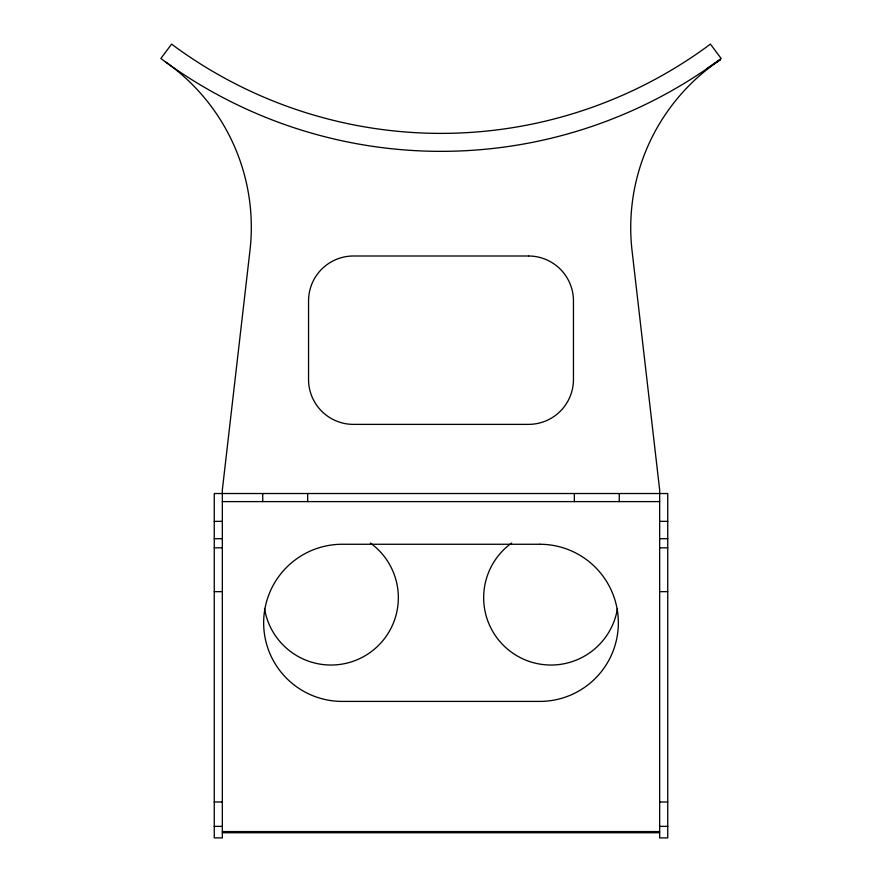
<?xml version="1.0" encoding="UTF-8"?>
<svg xmlns="http://www.w3.org/2000/svg" width="882" height="882" viewBox="0 0 882 882"><rect width="100%" height="100%" fill="white"/><g stroke="black" fill="none" stroke-linecap="round" stroke-linejoin="round"><path stroke-width="1.32" d="M706.758 68.829L721.145 58.488L710.396 44.1L706.228 47.209A451.242 451.242 0 0 1 175.772 47.209L171.604 44.1L160.855 58.488C195.12 84.077 232.958 104.815 272.858 120.184A469.202 469.202 0 0 0 609.142 120.184L620.553 115.63A469.202 469.202 0 0 0 706.758 68.829L720.528 59.623A202.044 202.044 0 0 0 632.063 250.775L659.659 489.929L659.659 837.9L667.74 837.9L667.74 493.523L214.26 493.523L214.26 837.9L222.341 837.9L222.341 489.929L249.981 250.367A202.044 202.044 0 0 0 165.871 62.203M222.341 501.604L659.659 501.604M214.26 521.361L222.341 521.361M659.659 521.361L667.74 521.361M214.26 538.704L222.341 538.704M659.659 538.704L667.74 538.704M214.26 547.821L222.341 547.821M659.659 547.821L667.74 547.821M214.26 591.657L222.341 591.657M659.659 591.657L667.74 591.657M214.26 801.981L222.341 801.981M659.659 801.981L667.74 801.981M214.26 826.368L222.341 826.368M659.659 826.368L667.74 826.368M222.341 831.572L659.659 831.572M222.341 832.74L659.659 832.74M619.252 493.523L619.252 501.604M574.347 493.523L574.347 501.604M307.653 493.523L307.653 501.604M262.748 493.523L262.748 501.604M617.477 608.503A67.352 67.352 0 0 1 515.573 654.962A67.352 67.352 0 0 1 511.648 543.036M370.352 543.036A67.352 67.352 0 0 1 366.427 654.962A67.352 67.352 0 0 1 264.523 608.503M528.55 256L353.45 256A44.905 44.905 0 0 0 308.546 300.905L308.546 379.481A44.905 44.905 0 0 0 353.45 424.374L528.55 424.374A44.905 44.905 0 0 0 573.454 379.481L573.454 300.905A44.905 44.905 0 0 0 528.55 256M539.784 544.26L342.216 544.26A78.575 78.575 0 0 0 263.652 622.835A78.575 78.575 0 0 0 342.216 701.411L539.784 701.411A78.575 78.575 0 0 0 618.348 622.835A78.575 78.575 0 0 0 539.784 544.26"/></g></svg>
